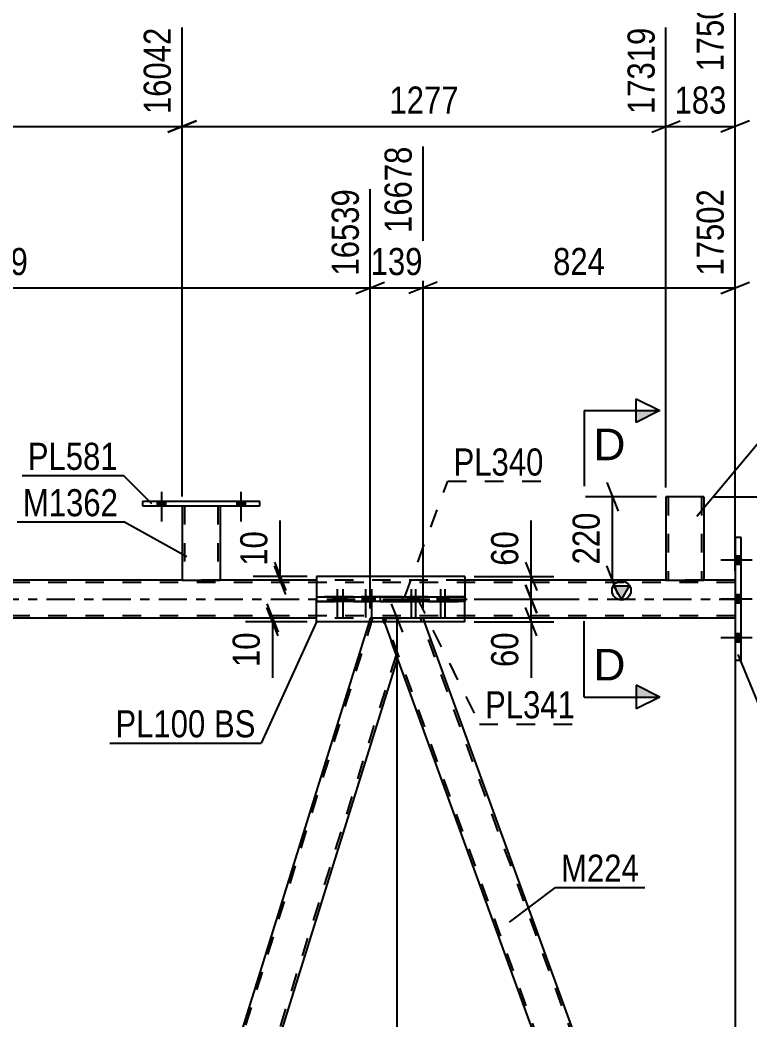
# Model space of a CAD drawing. Header units: millimetres. Extents: x 0 to 841, y 0 to 594.
# Drawn here: x 679.5 to 756.6, y 374.7 to 480.4 of the extents above; entities that cross this region are included whole.
import ezdxf

# ---------------------------------------------------------------- set-up
doc = ezdxf.new("R2010")
doc.units = ezdxf.units.MM
doc.linetypes.add('DXK_LINE_DOT2', pattern=[3.9198, 1.9599, -1.9599])
doc.linetypes.add('DXK_LINE_DOT3', pattern=[5.9187, 2.979, -0.9799, 0.9799, -0.9799])
doc.styles.add('Arial', font='ARIAL.TTF', dxfattribs={"height": 0.2})
doc.styles.add('Arial Narrow', font='ARIALN.TTF', dxfattribs={"height": 0.2})

# ---------------------------------------------------------------- blocks, each defined once
blk = doc.blocks.new('Part-122568611-5163 - 5055')
at = {"color": 7, "linetype": 'DXK_LINE_DOT2'}
for p, q in [((717.84, 417.17), (722.1, 417.17)), ((719.39, 412.92), (717.84, 417.17)), ((762.5, 295.17), (718.09, 417.17)), ((766.24, 295.17), (721.84, 417.17)), ((722.1, 417.17), (722.24, 416.77))]:
    blk.add_line(p, q, dxfattribs=at)
at = {"color": 2, "linetype": 'Continuous'}
for p, q in [((766.5, 295.17), (722.24, 416.77)), ((762.24, 295.17), (719.39, 412.92))]:
    blk.add_line(p, q, dxfattribs=at)
blk = doc.blocks.new('Part-122568611-5213 - 5055')
at = {"color": 2, "linetype": 'Continuous'}
for p, q in [((696.67, 429.01), (696.67, 421.17)), ((700.67, 429.01), (700.67, 421.17)), ((696.67, 421.17), (700.67, 421.17))]:
    blk.add_line(p, q, dxfattribs=at)
at = {"color": 7, "linetype": 'DXK_LINE_DOT2'}
for p, q in [((696.67, 429.01), (700.67, 429.01)), ((696.67, 429.01), (696.67, 429.01)), ((696.67, 429.01), (696.67, 429.01)), ((696.91, 429.01), (696.91, 421.17)), ((700.43, 429.01), (700.43, 421.17)), ((700.67, 429.01), (700.67, 429.01)), ((700.67, 429.01), (700.67, 429.01)), ((700.37, 421.17), (700.41, 421.17)), ((700.37, 421.17), (700.41, 421.17)), ((700.41, 421.17), (700.43, 421.17)), ((700.41, 421.17), (700.43, 421.17))]:
    blk.add_line(p, q, dxfattribs=at)
blk = doc.blocks.new('Part-122568611-5218 - 5055')
at = {"color": 2, "linetype": 'Continuous'}
for p, q in [((692.47, 429.49), (692.47, 429.01)), ((704.87, 429.49), (692.47, 429.49)), ((692.47, 429.01), (704.87, 429.01)), ((704.87, 429.01), (704.87, 429.49))]:
    blk.add_line(p, q, dxfattribs=at)
blk = doc.blocks.new('Part-122568611-5527 - 5055')
at = {"color": 2, "linetype": 'Continuous'}
for p, q in [((726.51, 421.57), (710.85, 421.57)), ((710.85, 421.57), (710.85, 419.41)), ((726.51, 421.57), (726.51, 419.41)), ((710.85, 416.77), (710.85, 418.93)), ((726.51, 416.77), (726.51, 418.93)), ((726.51, 416.77), (710.85, 416.77))]:
    blk.add_line(p, q, dxfattribs=at)
at = {"color": 7, "linetype": 'DXK_LINE_DOT2'}
for p, q in [((710.85, 419.41), (710.85, 418.93)), ((726.51, 418.93), (726.51, 419.41))]:
    blk.add_line(p, q, dxfattribs=at)
blk = doc.blocks.new('Part-122568611-5173 - 5055')
at = {"color": 7, "linetype": 'DXK_LINE_DOT2'}
for p, q in [((716.77, 417.17), (679.95, 299.05)), ((716.52, 417.17), (716.4, 416.77)), ((717.84, 417.17), (716.52, 417.17)), ((717.84, 417.17), (717.98, 416.77)), ((719.25, 413.29), (682.43, 295.17))]:
    blk.add_line(p, q, dxfattribs=at)
at = {"color": 2, "linetype": 'Continuous'}
for p, q in [((716.4, 416.77), (680.24, 300.76)), ((717.98, 416.77), (719.39, 412.92)), ((719.39, 412.92), (684.43, 300.76))]:
    blk.add_line(p, q, dxfattribs=at)
blk = doc.blocks.new('Part-122568611-5289 - 5055')
at = {"linetype": 'Continuous'}
blk.add_hatch(color=2, dxfattribs=at).paths.add_polyline_path([(743.05, 419.17), (742.25, 420.57), (743.85, 420.57)])
at = {"color": 7, "linetype": 'DXK_LINE_DOT2'}
for p, q in [((755.05, 420.93), (54.97, 420.93)), ((700.67, 421.17), (696.67, 421.17)), ((726.51, 421.17), (710.85, 421.17)), ((751.75, 421.17), (747.75, 421.17)), ((755.05, 421.17), (755.05, 417.17)), ((755.05, 417.41), (54.97, 417.41)), ((726.51, 417.17), (710.85, 417.17))]:
    blk.add_line(p, q, dxfattribs=at)
at = {"color": 2, "linetype": 'Continuous'}
for p, q in [((696.67, 421.17), (649.59, 421.17)), ((710.85, 421.17), (700.67, 421.17)), ((747.75, 421.17), (726.51, 421.17)), ((743.05, 419.17), (742.25, 420.57)), ((742.25, 420.57), (743.85, 420.57)), ((743.85, 420.57), (743.05, 419.17)), ((755.05, 421.17), (751.75, 421.17)), ((710.85, 417.17), (640.2, 417.17)), ((755.05, 417.17), (726.51, 417.17))]:
    blk.add_line(p, q, dxfattribs=at)
at = {"color": 7, "linetype": 'DXK_LINE_DOT3'}
blk.add_line((54.97, 419.17), (755.05, 419.17), dxfattribs=at)
at = {"color": 2, "linetype": 'Continuous'}
blk.add_circle((743.05, 420.07), 1, dxfattribs=at)
blk = doc.blocks.new('Part-122568611-5303 - 5055')
at = {"color": 2, "linetype": 'Continuous'}
for p, q in [((755.69, 425.67), (755.05, 425.67)), ((755.05, 425.67), (755.05, 412.67)), ((755.69, 412.67), (755.69, 425.67)), ((755.69, 412.67), (755.05, 412.67))]:
    blk.add_line(p, q, dxfattribs=at)
blk = doc.blocks.new('Bolt-122568611-5472 - 5055')
at = {"linetype": 'Continuous'}
for points in [[(755.05, 423.71), (755.05, 422.83), (755.69, 422.83), (755.69, 423.71)], [(755.05, 423.71), (755.05, 422.83), (755.69, 422.83), (755.69, 423.71)], [(755.05, 423.71), (755.05, 422.83), (755.69, 422.83), (755.69, 423.71)], [(755.05, 419.61), (755.05, 418.73), (755.69, 418.73), (755.69, 419.61)], [(755.05, 419.61), (755.05, 418.73), (755.69, 418.73), (755.69, 419.61)], [(755.05, 415.51), (755.05, 414.63), (755.69, 414.63), (755.69, 415.51)], [(755.05, 415.51), (755.05, 414.63), (755.69, 414.63), (755.69, 415.51)], [(755.05, 415.51), (755.05, 414.63), (755.69, 414.63), (755.69, 415.51)]]:
    blk.add_hatch(color=1, dxfattribs=at).paths.add_polyline_path(points)
at = {"color": 1, "linetype": 'Continuous'}
for p, q in [((755.69, 423.71), (755.05, 423.71)), ((755.69, 423.71), (755.05, 423.71)), ((755.69, 423.71), (755.05, 423.71)), ((756.85, 423.27), (753.53, 423.27)), ((756.85, 423.27), (753.53, 423.27)), ((756.85, 423.27), (753.53, 423.27)), ((755.69, 422.83), (755.05, 422.83)), ((755.69, 422.83), (755.05, 422.83)), ((755.69, 422.83), (755.05, 422.83)), ((755.69, 419.61), (755.05, 419.61)), ((755.69, 419.61), (755.05, 419.61)), ((756.85, 419.17), (753.53, 419.17)), ((756.85, 419.17), (753.53, 419.17)), ((755.69, 418.73), (755.05, 418.73)), ((755.69, 418.73), (755.05, 418.73)), ((755.69, 415.51), (755.05, 415.51)), ((755.69, 415.51), (755.05, 415.51)), ((755.69, 415.51), (755.05, 415.51)), ((756.85, 415.07), (753.53, 415.07)), ((756.85, 415.07), (753.53, 415.07)), ((756.85, 415.07), (753.53, 415.07)), ((755.69, 414.63), (755.05, 414.63)), ((755.69, 414.63), (755.05, 414.63)), ((755.69, 414.63), (755.05, 414.63))]:
    blk.add_line(p, q, dxfattribs=at)
blk = doc.blocks.new('Bolt-122568611-5365 - 5055')
at = {"linetype": 'Continuous'}
for points in [[(694.03, 429.01), (694.91, 429.01), (694.91, 429.49), (694.03, 429.49)], [(702.43, 429.01), (703.31, 429.01), (703.31, 429.49), (702.43, 429.49)]]:
    blk.add_hatch(color=1, dxfattribs=at).paths.add_polyline_path(points)
at = {"color": 1, "linetype": 'Continuous'}
for p, q in [((694.47, 430.49), (694.47, 427.37)), ((702.87, 430.49), (702.87, 427.37)), ((694.03, 429.49), (694.03, 429.01)), ((694.91, 429.49), (694.91, 429.01)), ((702.43, 429.49), (702.43, 429.01)), ((703.31, 429.49), (703.31, 429.01))]:
    blk.add_line(p, q, dxfattribs=at)
blk = doc.blocks.new('Bolt-122568611-5366 - 5055')
at = {"linetype": 'Continuous'}
for points in [[(694.03, 429.01), (694.91, 429.01), (694.91, 429.49), (694.03, 429.49)], [(702.43, 429.01), (703.31, 429.01), (703.31, 429.49), (702.43, 429.49)]]:
    blk.add_hatch(color=1, dxfattribs=at).paths.add_polyline_path(points)
at = {"color": 1, "linetype": 'Continuous'}
for p, q in [((694.47, 430.49), (694.47, 427.37)), ((702.87, 430.49), (702.87, 427.37)), ((694.03, 429.49), (694.03, 429.01)), ((694.91, 429.49), (694.91, 429.01)), ((702.43, 429.49), (702.43, 429.01)), ((703.31, 429.49), (703.31, 429.01))]:
    blk.add_line(p, q, dxfattribs=at)
blk = doc.blocks.new('Part-122568611-5454 - 5055')
at = {"color": 2, "linetype": 'Continuous'}
for p, q in [((747.75, 429.97), (747.75, 421.17)), ((751.75, 429.97), (747.75, 429.97)), ((751.75, 429.97), (751.75, 421.17)), ((747.75, 421.17), (751.75, 421.17))]:
    blk.add_line(p, q, dxfattribs=at)
at = {"color": 7, "linetype": 'DXK_LINE_DOT2'}
for p, q in [((747.99, 429.97), (747.99, 421.17)), ((751.44, 429.97), (751.45, 429.97)), ((751.45, 429.97), (751.49, 429.97)), ((751.49, 429.97), (751.51, 429.97)), ((751.51, 429.97), (751.51, 421.17)), ((751.49, 421.17), (751.45, 421.17)), ((751.49, 421.17), (751.45, 421.17)), ((751.51, 421.17), (751.49, 421.17)), ((751.49, 421.17), (751.51, 421.17))]:
    blk.add_line(p, q, dxfattribs=at)
blk = doc.blocks.new('Part-122568611-5485 - 5055')
at = {"color": 7, "linetype": 'DXK_LINE_DOT2'}
for p, q in [((710.85, 419.41), (726.51, 419.41)), ((717.57, 419.41), (710.85, 419.41)), ((710.85, 419.41), (710.85, 419.41)), ((710.85, 419.41), (710.85, 418.93)), ((710.85, 418.93), (726.51, 418.93)), ((717.57, 418.93), (710.85, 418.93)), ((719.94, 419.41), (717.57, 419.41)), ((717.57, 419.41), (717.57, 418.93)), ((717.57, 418.93), (719.94, 418.93)), ((726.51, 419.41), (719.94, 419.41)), ((719.94, 419.41), (719.94, 418.93)), ((719.94, 418.93), (726.51, 418.93)), ((726.51, 419.41), (726.51, 419.41)), ((726.51, 419.41), (726.51, 418.93))]:
    blk.add_line(p, q, dxfattribs=at)
blk = doc.blocks.new('Bolt-122568611-5515 - 5055')
at = {"linetype": 'Continuous'}
for points in [[(721.21, 419.41), (720.49, 419.41), (720.49, 418.93), (721.21, 418.93)], [(721.68, 419.41), (720.96, 419.41), (720.96, 418.93), (721.68, 418.93)], [(724.31, 419.41), (723.59, 419.41), (723.59, 418.93), (724.31, 418.93)], [(724.77, 419.41), (724.05, 419.41), (724.05, 418.93), (724.77, 418.93)]]:
    blk.add_hatch(color=1, dxfattribs=at).paths.add_polyline_path(points)
at = {"color": 1, "linetype": 'Continuous'}
for p, q in [((720.85, 420.21), (720.85, 417.21)), ((721.32, 420.21), (721.32, 417.21)), ((723.95, 420.21), (723.95, 417.21)), ((724.41, 420.21), (724.41, 417.21)), ((720.49, 419.41), (720.49, 418.93)), ((720.96, 419.41), (720.96, 418.93)), ((721.21, 419.41), (721.21, 418.93)), ((721.68, 419.41), (721.68, 418.93)), ((723.59, 419.41), (723.59, 418.93)), ((724.05, 419.41), (724.05, 418.93)), ((724.31, 419.41), (724.31, 418.93)), ((724.77, 419.41), (724.77, 418.93))]:
    blk.add_line(p, q, dxfattribs=at)
blk = doc.blocks.new('Bolt-122568611-5516 - 5055')
at = {"linetype": 'Continuous'}
for points in [[(713.38, 419.41), (712.66, 419.41), (712.66, 418.93), (713.38, 418.93)], [(713.98, 419.41), (713.26, 419.41), (713.26, 418.93), (713.98, 418.93)], [(716.39, 419.41), (715.67, 419.41), (715.67, 418.93), (716.39, 418.93)], [(717, 419.41), (716.28, 419.41), (716.28, 418.93), (717, 418.93)]]:
    blk.add_hatch(color=1, dxfattribs=at).paths.add_polyline_path(points)
at = {"color": 1, "linetype": 'Continuous'}
for p, q in [((713.02, 420.21), (713.02, 417.21)), ((713.62, 420.21), (713.62, 417.21)), ((716.03, 420.21), (716.03, 417.21)), ((716.64, 420.21), (716.64, 417.21)), ((712.66, 419.41), (712.66, 418.93)), ((713.26, 419.41), (713.26, 418.93)), ((713.38, 419.41), (713.38, 418.93)), ((713.98, 419.41), (713.98, 418.93)), ((715.67, 419.41), (715.67, 418.93)), ((716.28, 419.41), (716.28, 418.93)), ((716.39, 419.41), (716.39, 418.93)), ((717, 419.41), (717, 418.93))]:
    blk.add_line(p, q, dxfattribs=at)
blk = doc.blocks.new('Part-122568611-5532 - 5055')
at = {"color": 2, "linetype": 'Continuous'}
for p, q in [((710.85, 419.41), (710.85, 419.41)), ((710.85, 419.41), (717.57, 419.41)), ((710.85, 419.41), (710.85, 418.93)), ((717.57, 418.93), (710.85, 418.93)), ((717.57, 419.41), (719.94, 419.41)), ((717.57, 419.41), (717.57, 418.93)), ((719.94, 418.93), (717.57, 418.93)), ((719.94, 419.41), (726.51, 419.41)), ((719.94, 419.41), (719.94, 418.93)), ((726.51, 418.93), (719.94, 418.93)), ((726.51, 419.41), (726.51, 419.41)), ((726.51, 419.41), (726.51, 418.93))]:
    blk.add_line(p, q, dxfattribs=at)
at = {"color": 7, "linetype": 'DXK_LINE_DOT2'}
for p, q in [((726.51, 419.41), (710.85, 419.41)), ((710.85, 419.41), (710.85, 419.41)), ((726.51, 418.93), (710.85, 418.93)), ((726.51, 419.41), (726.51, 419.41))]:
    blk.add_line(p, q, dxfattribs=at)
blk = doc.blocks.new('Bolt-122568611-5534 - 5055')
at = {"color": 1, "linetype": 'DXK_LINE_DOT2'}
for p, q in [((720.85, 420.21), (720.85, 417.21)), ((721.32, 420.21), (721.32, 417.21)), ((723.95, 420.21), (723.95, 417.21)), ((724.41, 420.21), (724.41, 417.21)), ((720.49, 419.41), (720.49, 418.93)), ((720.96, 419.41), (720.96, 418.93)), ((721.21, 419.41), (721.21, 418.93)), ((721.68, 419.41), (721.68, 418.93)), ((723.59, 419.41), (723.59, 418.93)), ((724.05, 419.41), (724.05, 418.93)), ((724.31, 419.41), (724.31, 418.93)), ((724.77, 419.41), (724.77, 418.93))]:
    blk.add_line(p, q, dxfattribs=at)
blk = doc.blocks.new('Bolt-122568611-5535 - 5055')
at = {"color": 1, "linetype": 'DXK_LINE_DOT2'}
for p, q in [((713.02, 420.21), (713.02, 417.21)), ((713.62, 420.21), (713.62, 417.21)), ((716.03, 420.21), (716.03, 417.21)), ((716.64, 420.21), (716.64, 417.21)), ((712.66, 419.41), (712.66, 418.93)), ((713.26, 419.41), (713.26, 418.93)), ((713.38, 419.41), (713.38, 418.93)), ((713.98, 419.41), (713.98, 418.93)), ((715.67, 419.41), (715.67, 418.93)), ((716.28, 419.41), (716.28, 418.93)), ((716.39, 419.41), (716.39, 418.93)), ((717, 419.41), (717, 418.93))]:
    blk.add_line(p, q, dxfattribs=at)
blk = doc.blocks.new('Part-122568611-5540 - 5055')
at = {"color": 2, "linetype": 'Continuous'}
for p, q in [((710.85, 421.57), (710.85, 421.17)), ((726.51, 421.57), (726.51, 421.17)), ((710.85, 416.77), (710.85, 417.17)), ((726.51, 416.77), (726.51, 417.17))]:
    blk.add_line(p, q, dxfattribs=at)
at = {"color": 7, "linetype": 'DXK_LINE_DOT2'}
for p, q in [((726.51, 421.57), (710.85, 421.57)), ((710.85, 421.17), (710.85, 420.86)), ((710.85, 417.17), (710.85, 420.86)), ((726.51, 421.17), (726.51, 417.17)), ((726.51, 416.77), (710.85, 416.77))]:
    blk.add_line(p, q, dxfattribs=at)
blk = doc.blocks.new('StraightDimension-122568611-14163 - 5055')
at = {"color": 7, "linetype": 'Continuous'}
for p, q in [((722.1, 418.17), (722.1, 466.99)), ((755.05, 422.17), (755.05, 462.49)), ((723.6, 452.65), (720.6, 451.45)), ((753.55, 451.45), (756.55, 452.65)), ((722.1, 452.05), (755.05, 452.05))]:
    blk.add_line(p, q, dxfattribs=at)
at = {"color": 0}
blk.add_wipeout([(741.91, 452.8), (741.91, 457), (735.23, 457), (735.23, 452.8)], dxfattribs=at)
at = {"color": 3, "style": 'Arial Narrow'}
blk.add_text('824', height=2.863, dxfattribs=at).set_placement((735.83, 453.4))
at = {"color": 0, "linetype": 'Continuous'}
blk.add_wipeout([(754.45, 463.09), (750.25, 463.09), (750.25, 452.75), (754.45, 452.75)], dxfattribs=at)
at = {"color": 3, "linetype": 'Continuous', "style": 'Arial Narrow'}
blk.add_text('17502', height=2.863, rotation=90.0002, dxfattribs=at).set_placement((753.85, 453.35))
blk = doc.blocks.new('StraightDimension-122568611-6202 - 5055')
at = {"color": 7, "linetype": 'Continuous'}
for p, q in [((719.97, 415.67), (718.77, 418.67)), ((726.65, 417.17), (716.52, 417.17)), ((719.37, 295.17), (719.37, 417.17))]:
    blk.add_line(p, q, dxfattribs=at)
blk = doc.blocks.new('StraightDimension-122568611-6333 - 5055')
at = {"color": 7, "linetype": 'Continuous'}
for p, q in [((645.59, 430.01), (645.59, 479.55)), ((696.67, 430.01), (696.67, 479.55)), ((647.09, 469.71), (644.09, 468.51)), ((645.59, 469.11), (696.67, 469.11)), ((695.17, 468.51), (698.17, 469.71))]:
    blk.add_line(p, q, dxfattribs=at)
at = {"color": 0}
blk.add_wipeout([(675.38, 469.86), (675.38, 474.06), (666.87, 474.06), (666.87, 469.86)], dxfattribs=at)
at = {"color": 3, "style": 'Arial Narrow'}
blk.add_text('1277', height=2.863, dxfattribs=at).set_placement((667.47, 470.46))
at = {"color": 0, "linetype": 'Continuous'}
blk.add_wipeout([(696.07, 480.15), (691.87, 480.15), (691.87, 469.81), (696.07, 469.81)], dxfattribs=at)
at = {"color": 3, "linetype": 'Continuous', "style": 'Arial Narrow'}
blk.add_text('16042', height=2.863, rotation=90.0002, dxfattribs=at).set_placement((695.47, 470.41))
blk = doc.blocks.new('StraightDimension-122568611-5876 - 5055')
at = {"color": 7, "linetype": 'Continuous'}
blk.add_line((752.75, 429.97), (820.03, 429.97), dxfattribs=at)
blk = doc.blocks.new('StraightDimension-122568611-6353 - 5055')
at = {"color": 7, "linetype": 'Continuous'}
for p, q in [((755.05, 422.17), (755.05, 484.05)), ((747.75, 430.97), (747.75, 479.55)), ((746.25, 468.51), (749.25, 469.71)), ((747.75, 469.11), (755.05, 469.11)), ((756.55, 469.71), (753.55, 468.51))]:
    blk.add_line(p, q, dxfattribs=at)
at = {"color": 0}
blk.add_wipeout([(754.74, 469.86), (754.74, 474.06), (748.05, 474.06), (748.05, 469.86)], dxfattribs=at)
at = {"color": 3, "style": 'Arial Narrow'}
blk.add_text('183', height=2.863, dxfattribs=at).set_placement((748.65, 470.46))
at = {"color": 0, "linetype": 'Continuous'}
blk.add_wipeout([(754.45, 484.65), (750.25, 484.65), (750.25, 474.31), (754.45, 474.31)], dxfattribs=at)
at = {"color": 3, "linetype": 'Continuous', "style": 'Arial Narrow'}
blk.add_text('17502', height=2.863, rotation=90.0002, dxfattribs=at).set_placement((753.85, 474.91))
blk = doc.blocks.new('StraightDimension-122568611-5689 - 5055')
at = {"color": 7, "linetype": 'Continuous'}
for p, q in [((705.61, 418.67), (706.81, 415.67)), ((706.81, 415.27), (705.61, 418.27)), ((709.85, 417.17), (703.36, 417.17)), ((709.85, 416.77), (703.36, 416.77)), ((706.21, 416.77), (706.21, 417.17)), ((706.21, 416.77), (706.21, 410.86)), ((706.21, 416.77), (706.21, 410.86))]:
    blk.add_line(p, q, dxfattribs=at)
at = {"color": 0}
blk.add_wipeout([(705.46, 416.24), (701.26, 416.24), (701.26, 411.39), (705.46, 411.39)], dxfattribs=at)
at = {"color": 3, "style": 'Arial Narrow'}
blk.add_text('10', height=2.863, rotation=90.0002, dxfattribs=at).set_placement((704.86, 411.99))
blk = doc.blocks.new('StraightDimension-122568611-5717 - 5055')
at = {"color": 7, "linetype": 'Continuous'}
for p, q in [((707.01, 421.57), (707.01, 427.48)), ((707.01, 421.57), (707.01, 427.48)), ((706.41, 423.07), (707.61, 420.07)), ((707.61, 419.67), (706.41, 422.67)), ((709.85, 421.57), (704.16, 421.57)), ((707.01, 421.17), (707.01, 421.57)), ((709.85, 421.17), (704.16, 421.17))]:
    blk.add_line(p, q, dxfattribs=at)
at = {"color": 0}
blk.add_wipeout([(706.26, 426.95), (702.06, 426.95), (702.06, 422.09), (706.26, 422.09)], dxfattribs=at)
at = {"color": 3, "style": 'Arial Narrow'}
blk.add_text('10', height=2.863, rotation=90.0002, dxfattribs=at).set_placement((705.66, 422.69))
blk = doc.blocks.new('StraightDimension-122568611-5745 - 5055')
at = {"color": 7, "linetype": 'Continuous'}
for p, q in [((732.9, 420.67), (734.1, 417.67)), ((727.51, 419.17), (735.9, 419.17)), ((733.5, 416.77), (733.5, 419.17)), ((734.1, 415.27), (732.9, 418.27)), ((727.51, 416.77), (735.9, 416.77)), ((733.5, 416.77), (733.5, 410.86)), ((733.5, 416.77), (733.5, 410.86))]:
    blk.add_line(p, q, dxfattribs=at)
at = {"color": 0}
blk.add_wipeout([(732.75, 416.24), (728.55, 416.24), (728.55, 411.39), (732.75, 411.39)], dxfattribs=at)
at = {"color": 3, "style": 'Arial Narrow'}
blk.add_text('60', height=2.863, rotation=90.0002, dxfattribs=at).set_placement((732.15, 411.99))
blk = doc.blocks.new('StraightDimension-122568611-5760 - 5055')
at = {"color": 7, "linetype": 'Continuous'}
for p, q in [((733.5, 421.57), (733.5, 427.48)), ((733.5, 421.57), (733.5, 427.48)), ((732.9, 423.07), (734.1, 420.07)), ((727.51, 421.57), (735.9, 421.57)), ((733.5, 419.17), (733.5, 421.57)), ((734.1, 417.67), (732.9, 420.67)), ((727.51, 419.17), (735.9, 419.17))]:
    blk.add_line(p, q, dxfattribs=at)
at = {"color": 0}
blk.add_wipeout([(732.75, 426.95), (728.55, 426.95), (728.55, 422.09), (732.75, 422.09)], dxfattribs=at)
at = {"color": 3, "style": 'Arial Narrow'}
blk.add_text('60', height=2.863, rotation=90.0002, dxfattribs=at).set_placement((732.15, 422.69))
blk = doc.blocks.new('StraightDimension-122568611-5865 - 5055')
at = {"color": 7, "linetype": 'Continuous'}
for p, q in [((741.5, 431.47), (742.7, 428.47)), ((746.75, 429.97), (739.25, 429.97)), ((742.1, 421.17), (742.1, 429.97)), ((742.7, 419.67), (741.5, 422.67)), ((746.75, 421.17), (739.25, 421.17))]:
    blk.add_line(p, q, dxfattribs=at)
at = {"color": 0}
blk.add_wipeout([(741.35, 428.91), (737.15, 428.91), (737.15, 422.23), (741.35, 422.23)], dxfattribs=at)
at = {"color": 3, "style": 'Arial Narrow'}
blk.add_text('220', height=2.863, rotation=90.0002, dxfattribs=at).set_placement((740.75, 422.83))
blk = doc.blocks.new('StraightDimension-122568611-6343 - 5055')
at = {"color": 7, "linetype": 'Continuous'}
for p, q in [((696.67, 430.01), (696.67, 479.55)), ((747.75, 430.97), (747.75, 479.55)), ((698.17, 469.71), (695.17, 468.51)), ((696.67, 469.11), (747.75, 469.11)), ((746.25, 468.51), (749.25, 469.71))]:
    blk.add_line(p, q, dxfattribs=at)
at = {"color": 0}
blk.add_wipeout([(726.46, 469.86), (726.46, 474.06), (717.95, 474.06), (717.95, 469.86)], dxfattribs=at)
at = {"color": 3, "style": 'Arial Narrow'}
blk.add_text('1277', height=2.863, dxfattribs=at).set_placement((718.55, 470.46))
at = {"color": 0, "linetype": 'Continuous'}
blk.add_wipeout([(747.15, 480.15), (742.95, 480.15), (742.95, 469.81), (747.15, 469.81)], dxfattribs=at)
at = {"color": 3, "linetype": 'Continuous', "style": 'Arial Narrow'}
blk.add_text('17319', height=2.863, rotation=90.0002, dxfattribs=at).set_placement((746.55, 470.41))
blk = doc.blocks.new('StraightDimension-122568611-6394 - 5055')
at = {"color": 7, "linetype": 'Continuous'}
blk.add_line((755.05, 416.17), (755.05, 349.25), dxfattribs=at)
blk = doc.blocks.new('StraightDimension-122568611-14164 - 5055')
at = {"color": 7, "linetype": 'Continuous'}
for p, q in [((722.1, 418.17), (722.1, 466.99)), ((716.52, 418.17), (716.52, 462.49)), ((715.02, 451.45), (718.02, 452.65)), ((723.6, 452.65), (720.6, 451.45)), ((716.52, 452.05), (722.1, 452.05))]:
    blk.add_line(p, q, dxfattribs=at)
at = {"color": 0}
blk.add_wipeout([(722.65, 452.8), (722.65, 457), (715.97, 457), (715.97, 452.8)], dxfattribs=at)
at = {"color": 3, "style": 'Arial Narrow'}
blk.add_text('139', height=2.863, dxfattribs=at).set_placement((716.57, 453.4))
at = {"color": 0, "linetype": 'Continuous'}
blk.add_wipeout([(721.5, 467.59), (717.3, 467.59), (717.3, 457.25), (721.5, 457.25)], dxfattribs=at)
at = {"color": 3, "linetype": 'Continuous', "style": 'Arial Narrow'}
blk.add_text('16678', height=2.863, rotation=90.0002, dxfattribs=at).set_placement((720.9, 457.85))
blk = doc.blocks.new('StraightDimension-122568611-14165 - 5055')
at = {"color": 7, "linetype": 'Continuous'}
for p, q in [((636.96, 418.17), (636.96, 466.99)), ((716.52, 418.17), (716.52, 462.49)), ((638.46, 452.65), (635.46, 451.45)), ((715.02, 451.45), (718.02, 452.65)), ((636.96, 452.05), (716.52, 452.05))]:
    blk.add_line(p, q, dxfattribs=at)
at = {"color": 0}
blk.add_wipeout([(681, 452.8), (681, 457), (672.48, 457), (672.48, 452.8)], dxfattribs=at)
at = {"color": 3, "style": 'Arial Narrow'}
blk.add_text('1989', height=2.863, dxfattribs=at).set_placement((673.08, 453.4))
at = {"color": 0, "linetype": 'Continuous'}
blk.add_wipeout([(715.92, 463.09), (711.72, 463.09), (711.72, 452.75), (715.92, 452.75)], dxfattribs=at)
at = {"color": 3, "linetype": 'Continuous', "style": 'Arial Narrow'}
blk.add_text('16539', height=2.863, rotation=90.0002, dxfattribs=at).set_placement((715.32, 453.35))
blk = doc.blocks.new('Mark-122568611-5214 - 5055')
at = {"color": 30, "linetype": 'Continuous'}
for p in [(679.77, 432.22), (693.48, 429.23)]:
    blk.add_line(p, (690.47, 432.22), dxfattribs=at)
at = {"color": 0}
blk.add_wipeout([(689.87, 432.82), (689.87, 435.82), (680.37, 435.82), (680.37, 432.82)], dxfattribs=at)
blk.add_wipeout([(689.87, 432.82), (689.87, 435.82), (680.37, 435.82), (680.37, 432.82)], dxfattribs=at)
at = {"color": 3, "style": 'Arial Narrow'}
blk.add_text('PL581', height=2.863, dxfattribs=at).set_placement((680.37, 432.82))
blk = doc.blocks.new('Mark-122568611-5159 - 5055')
at = {"color": 30, "linetype": 'Continuous'}
for p, q in [((731.21, 385.02), (736.07, 388.71)), ((736.07, 388.71), (745.5, 388.71))]:
    blk.add_line(p, q, dxfattribs=at)
at = {"color": 0}
blk.add_wipeout([(744.9, 389.31), (744.9, 392.31), (736.67, 392.31), (736.67, 389.31)], dxfattribs=at)
blk.add_wipeout([(744.9, 389.31), (744.9, 392.31), (736.67, 392.31), (736.67, 389.31)], dxfattribs=at)
at = {"color": 3, "style": 'Arial Narrow'}
blk.add_text('M224', height=2.863, dxfattribs=at).set_placement((736.67, 389.31))
blk = doc.blocks.new('Mark-122568611-5209 - 5055')
at = {"color": 30, "linetype": 'Continuous'}
for p in [(679.25, 427.32), (697.15, 423.63)]:
    blk.add_line(p, (690.5, 427.32), dxfattribs=at)
at = {"color": 0}
blk.add_wipeout([(689.9, 427.92), (689.9, 430.92), (679.85, 430.92), (679.85, 427.92)], dxfattribs=at)
blk.add_wipeout([(689.9, 427.92), (689.9, 430.92), (679.85, 430.92), (679.85, 427.92)], dxfattribs=at)
at = {"color": 3, "style": 'Arial Narrow'}
blk.add_text('M1362', height=2.863, dxfattribs=at).set_placement((679.85, 427.92))
blk = doc.blocks.new('Mark-122568611-5299 - 5055')
at = {"color": 30, "linetype": 'Continuous'}
for p, q in [((755.35, 413.3), (761.7, 397.79)), ((761.7, 397.79), (770.94, 397.79))]:
    blk.add_line(p, q, dxfattribs=at)
at = {"color": 0}
blk.add_wipeout([(770.34, 398.39), (770.34, 401.39), (762.3, 401.39), (762.3, 398.39)], dxfattribs=at)
blk.add_wipeout([(770.34, 398.39), (770.34, 401.39), (762.3, 401.39), (762.3, 398.39)], dxfattribs=at)
at = {"color": 3, "style": 'Arial Narrow'}
blk.add_text('SP19', height=2.863, dxfattribs=at).set_placement((762.3, 398.39))
blk = doc.blocks.new('Mark-122568611-5450 - 5055')
at = {"color": 30, "linetype": 'Continuous'}
for p, q in [((751, 427.93), (758.29, 436.64)), ((758.29, 436.64), (769.54, 436.64))]:
    blk.add_line(p, q, dxfattribs=at)
at = {"color": 0}
blk.add_wipeout([(768.94, 437.24), (768.94, 440.24), (758.89, 440.24), (758.89, 437.24)], dxfattribs=at)
blk.add_wipeout([(768.94, 437.24), (768.94, 440.24), (758.89, 440.24), (758.89, 437.24)], dxfattribs=at)
at = {"color": 3, "style": 'Arial Narrow'}
blk.add_text('M1450', height=2.863, dxfattribs=at).set_placement((758.89, 437.24))
blk = doc.blocks.new('Mark-122568611-5481 - 5055')
at = {"color": 30, "linetype": 'DXK_LINE_DOT2'}
for p, q in [((720.17, 419.41), (724.72, 431.62)), ((724.72, 431.62), (735.42, 431.62))]:
    blk.add_line(p, q, dxfattribs=at)
at = {"color": 0}
blk.add_wipeout([(734.82, 432.22), (734.82, 435.22), (725.32, 435.22), (725.32, 432.22)], dxfattribs=at)
blk.add_wipeout([(734.82, 432.22), (734.82, 435.22), (725.32, 435.22), (725.32, 432.22)], dxfattribs=at)
at = {"color": 3, "style": 'Arial Narrow'}
blk.add_text('PL340', height=2.863, dxfattribs=at).set_placement((725.32, 432.22))
blk = doc.blocks.new('Mark-122568611-5528 - 5055')
at = {"color": 30, "linetype": 'DXK_LINE_DOT2'}
for p, q in [((721.41, 419.41), (728.05, 405.97)), ((728.05, 405.97), (738.75, 405.97))]:
    blk.add_line(p, q, dxfattribs=at)
at = {"color": 0}
blk.add_wipeout([(738.15, 406.57), (738.15, 409.57), (728.65, 409.57), (728.65, 406.57)], dxfattribs=at)
blk.add_wipeout([(738.15, 406.57), (738.15, 409.57), (728.65, 409.57), (728.65, 406.57)], dxfattribs=at)
at = {"color": 3, "style": 'Arial Narrow'}
blk.add_text('PL341', height=2.863, dxfattribs=at).set_placement((728.65, 406.57))
blk = doc.blocks.new('MarkSet-122568611-6876 - 5055')
at = {"color": 30, "linetype": 'Continuous'}
for p in [(710.85, 416.77), (689.02, 403.96)]:
    blk.add_line(p, (705.01, 403.96), dxfattribs=at)
at = {"color": 0}
for points in [[(699.13, 404.56), (699.13, 407.56), (689.62, 407.56), (689.62, 404.56)], [(704.41, 404.56), (704.41, 407.56), (700.03, 407.56), (700.03, 404.56)]]:
    blk.add_wipeout(points, dxfattribs=at)
for points in [[(699.13, 404.56), (699.13, 407.56), (689.62, 407.56), (689.62, 404.56)], [(704.41, 404.56), (704.41, 407.56), (700.03, 407.56), (700.03, 404.56)]]:
    blk.add_wipeout(points, dxfattribs=at)
at = {"color": 3, "style": 'Arial Narrow'}
for s, p in [('PL100', (689.62, 404.56)), ('BS', (700.03, 404.56))]:
    blk.add_text(s, height=2.863, dxfattribs=at).set_placement(p)
blk = doc.blocks.new('SectionMark-122568611-6756 - 5055')
at = {"linetype": 'Continuous'}
for points in [[(744.6, 437.84), (744.6, 439.09), (747.1, 439.09)], [(744.6, 408.82), (744.6, 410.07), (747.1, 408.82)]]:
    blk.add_hatch(color=6, dxfattribs=at).paths.add_polyline_path(points)
at = {"color": 6, "linetype": 'Continuous'}
for p, q in [((744.6, 437.84), (744.6, 440.34)), ((744.6, 440.34), (747.1, 439.09)), ((739.1, 439.09), (739.1, 431.09)), ((739.1, 439.09), (747.1, 439.09)), ((747.1, 439.09), (744.6, 437.84)), ((739.1, 408.82), (739.1, 416.82)), ((747.1, 408.82), (744.6, 410.07)), ((744.6, 410.07), (744.6, 407.57)), ((739.1, 408.82), (747.1, 408.82)), ((747.1, 408.82), (744.6, 407.57))]:
    blk.add_line(p, q, dxfattribs=at)
at = {"color": 0, "linetype": 'Continuous'}
for points in [[(743.47, 433.84), (743.47, 437.34), (740.1, 437.34), (740.1, 433.84)], [(743.47, 410.57), (743.47, 414.07), (740.1, 414.07), (740.1, 410.57)]]:
    blk.add_wipeout(points, dxfattribs=at)
at = {"color": 3, "linetype": 'Continuous', "style": 'Arial'}
for p in [(740.1, 433.84), (740.1, 410.57)]:
    blk.add_text('D', height=3.34, dxfattribs=at).set_placement(p)

msp = doc.modelspace()

# ---------------------------------------------------------------- block references
for name in ['Bolt-122568611-5365 - 5055', 'Bolt-122568611-5366 - 5055', 'Part-122568611-5218 - 5055', 'Part-122568611-5213 - 5055', 'Part-122568611-5454 - 5055', 'Part-122568611-5303 - 5055', 'Bolt-122568611-5472 - 5055', 'Part-122568611-5527 - 5055', 'Part-122568611-5540 - 5055', 'Part-122568611-5289 - 5055', 'Bolt-122568611-5516 - 5055', 'Bolt-122568611-5535 - 5055', 'Bolt-122568611-5515 - 5055', 'Bolt-122568611-5534 - 5055', 'Part-122568611-5485 - 5055', 'Part-122568611-5532 - 5055', 'Part-122568611-5173 - 5055', 'Part-122568611-5163 - 5055']:
    msp.add_blockref(name, (0, 0))

# ---------------------------------------------------------------- next in the draw order: block references
for name in ['StraightDimension-122568611-6333 - 5055', 'StraightDimension-122568611-14163 - 5055']:
    msp.add_blockref(name, (0, 0))

# ---------------------------------------------------------------- next in the draw order: block references
msp.add_blockref('StraightDimension-122568611-6202 - 5055', (0, 0))

# ---------------------------------------------------------------- next in the draw order: block references
msp.add_blockref('StraightDimension-122568611-5876 - 5055', (0, 0))

# ---------------------------------------------------------------- next in the draw order: block references
for name in ['StraightDimension-122568611-6353 - 5055', 'StraightDimension-122568611-5717 - 5055', 'StraightDimension-122568611-5745 - 5055', 'StraightDimension-122568611-5689 - 5055', 'StraightDimension-122568611-6394 - 5055', 'Mark-122568611-5159 - 5055']:
    msp.add_blockref(name, (0, 0))

# ---------------------------------------------------------------- next in the draw order: block references
for name in ['Mark-122568611-5450 - 5055', 'StraightDimension-122568611-5865 - 5055', 'StraightDimension-122568611-5760 - 5055', 'MarkSet-122568611-6876 - 5055', 'Mark-122568611-5299 - 5055']:
    msp.add_blockref(name, (0, 0))

# ---------------------------------------------------------------- next in the draw order: block references
msp.add_blockref('StraightDimension-122568611-6343 - 5055', (0, 0))

# ---------------------------------------------------------------- next in the draw order: block references
msp.add_blockref('StraightDimension-122568611-14164 - 5055', (0, 0))

# ---------------------------------------------------------------- next in the draw order: block references
for name in ['StraightDimension-122568611-14165 - 5055', 'Mark-122568611-5481 - 5055']:
    msp.add_blockref(name, (0, 0))

# ---------------------------------------------------------------- next in the draw order: block references
for name in ['Mark-122568611-5214 - 5055', 'Mark-122568611-5528 - 5055']:
    msp.add_blockref(name, (0, 0))

# ---------------------------------------------------------------- next in the draw order: block references
for name in ['SectionMark-122568611-6756 - 5055', 'Mark-122568611-5209 - 5055']:
    msp.add_blockref(name, (0, 0))

doc.saveas('drawing.dxf')
